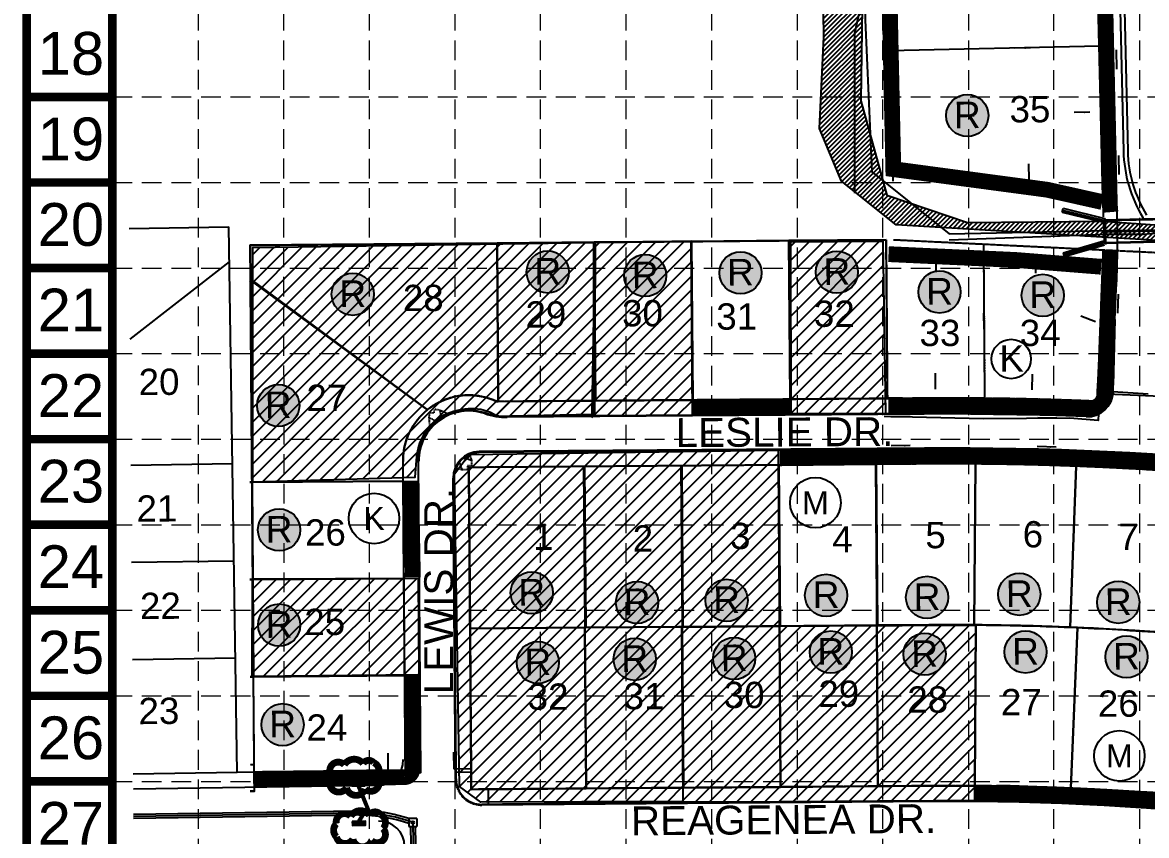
# Model space of a CAD drawing. Header units: inches. Extents: x 4451 to 7062, y 10245 to 14418.
# Drawn here: x 4451 to 5306, y 12616 to 13235 of the extents above; entities that cross this region are included whole.
import ezdxf
from ezdxf.enums import TextEntityAlignment as Align

# ---------------------------------------------------------------- set-up
doc = ezdxf.new("R2010")
doc.units = ezdxf.units.IN
doc.header["$MEASUREMENT"] = 0
for name, pattern in [('HIDDEN', [0.375, 0.25, -0.125]), ('x14305ebs$0$DASHED', [0.75, 0.5, -0.25]), ('x14305ebs$0$DASHEDX2', [1.5, 1, -0.5]), ('x14305ebs$0$HIDDEN', [0.375, 0.25, -0.125]), ('x14305ebs$0$PHANTOM', [2.5, 1.25, -0.25, 0.25, -0.25, 0.25, -0.25]), ('x14305pbs$0$HIDDEN2', [0.1875, 0.125, -0.0625]), ('x14305pbs$0$PHANTOM', [2.5, 1.25, -0.25, 0.25, -0.25, 0.25, -0.25])]:
    doc.linetypes.add(name, pattern=pattern)
for name, color, linetype in [('BASE', 7, 'Continuous'), ('BLOCK-TXT', 1, 'Continuous'), ('BNDYphase', 7, 'Continuous'), ('BOUNDARY', 7, 'Continuous'), ('BREAKLINE_PTCODE', 7, 'Continuous'), ('ERO-MAT', 84, 'Continuous'), ('GRADE BASE$0$GRADE-ARROW', 7, 'Continuous'), ('GRADE BASE$0$PGRADE-BNDY', 3, 'Continuous'), ('grid', 9, 'HIDDEN'), ('HEC TB', 42, 'Continuous'), ('LOT-TXT', 1, 'Continuous'), ('LOTS', 150, 'Continuous'), ('P-BARRICADE', 7, 'Continuous'), ('p-BC', 7, 'Continuous'), ('P-STM', 7, 'Continuous'), ('p-stm-cl', 7, 'Continuous'), ('p-stm-inlet', 7, 'Continuous'), ('pbaseCS4$0$LOTS-4', 1, 'Continuous'), ('pbaseCS4$0$PV TC-4', 3, 'Continuous'), ('Phase 3$0$E-BC', 8, 'Continuous'), ('Phase 3$0$FC', 8, 'Continuous'), ('ROW', 150, 'Continuous'), ('SD BxClvt', 11, 'Continuous'), ('SD BxClvt Hdwl', 1, 'Continuous'), ('SD RCP', 11, 'Continuous'), ('SILT FENCE', 200, 'Continuous'), ('SODDED LOT', 2, 'Continuous'), ('WSL', 5, 'Continuous'), ('x14305ebs$0$BLDG-SETBK', 251, 'x14305ebs$0$HIDDEN'), ('x14305ebs$0$E-ADJ-LINES', 251, 'x14305ebs$0$PHANTOM'), ('x14305ebs$0$E-BC', 251, 'Continuous'), ('x14305ebs$0$E-FC', 251, 'x14305ebs$0$DASHED'), ('x14305ebs$0$LOTS', 251, 'x14305ebs$0$DASHEDX2'), ('x14305ebs$0$ROW', 251, 'x14305ebs$0$PHANTOM'), ('x14305pbs$0$BOUNDARY', 8, 'x14305pbs$0$PHANTOM'), ('x14305pbs$0$FUT-BFR', 1, 'x14305pbs$0$HIDDEN2'), ('x14305pbs$0$LOT-LABEL', 1, 'Continuous'), ('x14305pbs$0$LOT-TXT', 1, 'Continuous'), ('x14305pbs$0$LOTS', 1, 'Continuous'), ('x14305pbs$0$p-BC', 1, 'Continuous'), ('x14305pbs$0$P-FC', 1, 'Continuous'), ('x14305pbs$0$PARC', 1, 'Continuous'), ('x14305pbs$0$ROW', 1, 'x14305pbs$0$PHANTOM'), ('x14305pbs$0$STNAMES', 1, 'Continuous')]:
    doc.layers.add(name, color=color, linetype=linetype)
doc.layers.add('ERO-MAT-OL', color=6, linetype='Continuous', plot=False)
doc.styles.add('GRADE BASE$0$Standard', font='txt')
doc.styles.add('ryland', font='ARIAL.TTF', dxfattribs={"height": 25})
doc.styles.get("Standard").update_dxf_attribs({"font": 'ARIAL.TTF'})
doc.dimstyles.new('GRADE BASE$0$Standard', dxfattribs={"dimtxt": 0.18, "dimasz": 0.18, "dimexe": 0.18, "dimexo": 0.0625, "dimgap": 0.09, "dimtad": 0, "dimtih": 1, "dimtoh": 1, "dimdec": 4, "dimzin": 0, "dimdsep": 46, "dimtxsty": 'GRADE BASE$0$Standard', "dimcen": 0.09, "dimadec": 0, "dimazin": 0, "dimtfac": 1, "dimtdec": 4, "dimtofl": 0, "dimtmove": 0, "dimatfit": 3, "dimfxl": 0, "dimtolj": 1, "dimtzin": 0, "dimarcsym": 0})

# ---------------------------------------------------------------- blocks, each defined once
blk = doc.blocks.new('RYLAND')
h = blk.add_hatch(color=81)
h.paths.add_polyline_path([(1.164, -1.048, 1), (-1.408, -1.048, 1)])
h.paths.add_polyline_path([(-1.348, -2.228), (1.104, -2.228), (1.104, 0.21), (-1.348, 0.21)], flags=25)
at = {"color": 5}
blk.add_circle((-0.122, -1.048), 1.286, dxfattribs=at)
at = {"layer": 'BASE', "color": 5, "style": 'ryland'}
blk.add_text('R', height=1.625, dxfattribs=at).set_placement((-0.122, -1.821), align=Align.CENTER)

msp = doc.modelspace()

# ---------------------------------------------------------------- hatches: boundary and pattern name
at = {"layer": 'BLOCK-TXT'}
h = msp.add_hatch(dxfattribs=at)
h.set_pattern_fill('ANSI31', color=2, scale=60, style=0)
h.paths.add_polyline_path([(4810.29, 12935.07), (4884.02, 12936.5), (4885.14, 13009.81)])
at = {"layer": 'P-BARRICADE'}
h = msp.add_hatch(dxfattribs=at)
h.set_pattern_fill('ANSI31', color=256, angle=0.44108, style=0)
h.set_pattern_definition([(45.4410761, (84.41711, -21.19825), (-0.0890661557, 0.0877053015), [])])
edge = h.paths.add_edge_path()
edge.add_arc((4743.74, 12676.83), 1.5, 0, 360)
at = {"layer": 'WSL'}
h = msp.add_hatch(dxfattribs=at)
h.set_pattern_fill('ANSI31', color=256, scale=20, style=0)
h.paths.add_polyline_path([(5043.15, 13916.57), (5077.99, 13722.41), (5090.47, 13317.83), (5088.4, 13174.97), (5108.17, 13103.2), (5169.55, 13082.4), (5272.55, 13083.44), (5420.28, 13073.04), (5758.56, 13056.37), (5910.46, 13056.37), (5999.93, 13056.37), (6187.46, 13048.06), (6236.96, 13052.47), (6285.22, 13080.76), (6331.91, 13100.31), (6401.73, 13089.08), (6446.67, 13057.46), (6511.58, 13034.17), (6579.82, 13029.18), (6779.54, 12994.24), (6836.13, 13007.55), (6847.78, 13022.52), (6919.34, 13050.81), (6957.62, 13072.44), (6980.93, 13082.42), (6982.59, 13034.17), (6859.43, 12997.57), (6799.51, 12975.94), (6699.65, 12964.29), (6599.79, 12995.9), (6454.99, 13017.53), (6405.06, 13045.82), (6376.76, 13069.11), (6303.53, 13064.12), (6286.05, 13062.28), (6287, 13062.55), (6240.29, 13039.16), (6112.13, 13034.17), (5930.72, 13030.84), (5754.29, 13042.49), (5115.18, 13080.76), (5073.57, 13114.03), (5056.93, 13153.96), (5060.26, 13223.84), (5058.59, 13333.65), (5060.26, 13351.95), (5063.59, 13411.85), (5062.09, 13427.25), (5060.26, 13440.13), (5060.26, 13490.05), (5058.59, 13501.69), (5055.27, 13523.32), (5063.59, 13411.85), (5046.94, 13553.27), (4992.02, 13576.56), (4993.68, 13604.85), (5056.93, 13576.56), (5058.59, 13708), (4977.04, 13882.7), (5016.98, 13886.03), (5051.94, 13767.9), (5002.01, 13974.21), (5036.96, 13960.9)])

# ---------------------------------------------------------------- linework, layer by layer
at = {"layer": 'BASE', "const_width": 6.51}
for points in [[(7058.31, 10247.97), (7058.31, 14415.11), (4453.85, 14415.11), (4453.85, 10247.97)], [(6993.2, 10313.08), (6993.2, 14349.99), (4518.96, 14349.99), (4518.96, 10313.08)]]:
    msp.add_lwpolyline(points, close=True, dxfattribs=at)
for points in [[(4518.96, 13177.99), (4453.85, 13177.99)], [(4518.96, 13112.88), (4453.85, 13112.88)], [(4518.96, 13047.76), (4453.85, 13047.76)], [(4518.96, 12982.65), (4453.85, 12982.65)], [(4518.96, 12917.54), (4453.85, 12917.54)], [(4518.96, 12852.43), (4453.85, 12852.43)], [(4518.96, 12787.32), (4453.85, 12787.32)], [(4518.96, 12722.21), (4453.85, 12722.21)], [(4518.96, 12657.1), (4453.85, 12657.1)]]:
    msp.add_lwpolyline(points, dxfattribs=at)
at = {"layer": 'BASE', "color": 170, "const_width": 5.2}
for points in [[(4695.49, 12669.72, 0.520567), (4695.49, 12669.72, 0.765195), (4684.55, 12664.11, 0.417879), (4684.56, 12654.15, 0.6649), (4697.13, 12652.33, 0.744833), (4711.3, 12651.25, 0.975642), (4720.05, 12660.44, 0.520567), (4717.77, 12671.4, 0.520567), (4709.72, 12670.6, 0.540264), (4695.49, 12669.72)], [(4700.32, 12630.54, 0.520567), (4700.32, 12630.54, 0.765195), (4689.37, 12624.93, 0.417879), (4689.38, 12614.97, 0.6649), (4701.95, 12613.15, 0.744833), (4716.13, 12612.07, 0.975642), (4724.88, 12621.25, 0.520567), (4722.6, 12632.22, 0.520567), (4714.55, 12631.42, 0.540264), (4700.32, 12630.54)]]:
    msp.add_lwpolyline(points, format="xyb", close=True, dxfattribs=at)
at = {"layer": 'BLOCK-TXT', "color": 7}
msp.add_line((5112.96, 13113.84), (5095.43, 13834.37), dxfattribs=at)
msp.add_circle((5202.83, 12978.58), 15, dxfattribs=at)
at = {"layer": 'BNDYphase', "color": 253}
msp.add_line((4613.92, 12663.83), (4607.53, 13079.15), dxfattribs=at)
at = {"layer": 'BNDYphase'}
for p, q in [((4728.91, 12665.6), (4728.71, 12678.59)), ((4778.91, 12666.37), (4778.71, 12679.36)), ((4728.91, 12665.6), (4613.92, 12663.83)), ((4791.9, 12666.57), (4778.91, 12666.37))]:
    msp.add_line(p, q, dxfattribs=at)
at = {"layer": 'BOUNDARY', "color": 253}
msp.add_line((4531.68, 13077.89), (4607.53, 13079.14), dxfattribs=at)
at = {"layer": 'BREAKLINE_PTCODE', "color": 7}
msp.add_polyline3d([(5272.92, 13086.73, 545.77), (5272.9, 13087.81, 545.78), (5272.87, 13089.46, 545.79), (5272.64, 13099.46, 545.84), (5272.41, 13109.45, 545.87), (5272.18, 13119.45, 545.86), (5271.95, 13129.45, 545.82), (5271.72, 13139.44, 545.76), (5271.49, 13149.44, 545.66), (5271.26, 13159.44, 545.57), (5271.03, 13169.44, 545.47), (5270.8, 13179.43, 545.37), (5270.57, 13189.43, 545.27), (5270.34, 13199.43, 545.18), (5270.11, 13209.43, 545.08), (5269.88, 13219.42, 544.98), (5269.65, 13229.42, 544.88), (5269.42, 13239.42, 544.79)], dxfattribs=at)
at = {"layer": 'ERO-MAT', "const_width": 12}
for points in [[(5278.26, 13090.35), (5277.71, 13097.02), (5257.49, 13934.43)], [(5034.88, 12942.65), (4960.67, 12941.7)], [(5407.13, 12891.52), (5329.26, 12898.6), (5252.27, 12903.09), (5175.03, 12904.59), (5026.58, 12903)], [(4747.61, 12812.4), (4746.26, 12885.97)], [(4746.78, 12738.48), (4747.08, 12664.3)], [(5174.8, 12648.29), (5199.31, 12648.62), (5250.74, 12646.67), (5320.25, 12642.92)]]:
    msp.add_lwpolyline(points, dxfattribs=at)
msp.add_lwpolyline([(5109.3, 12943.61), (5213.99, 12942.84), (5261.96, 12940.94, 0.427802), (5273.76, 12952.36), (5277.94, 13061.04)], format="xyb", dxfattribs=at)
at = {"layer": 'ERO-MAT'}
msp.add_lwpolyline([(4627.63, 12659.11, 12, 12, 0), (4740.97, 12660.33, 12, 12, 0.344658), (4747.08, 12665.21, 144.1, 144.1, 0.069268)], format="xyseb", dxfattribs=at)
at = {"layer": 'ERO-MAT-OL', "color": 7, "flags": 128}
msp.add_lwpolyline([(5268.75, 12959.29), (5279.99, 12958.76), (5280, 12953.75, -0.442415), (5259.74, 12935.2), (5136.5, 12937.21), (4819.42, 12934.77, -0.08392), (4802.47, 12937.5, 0.516073), (4751.6, 12900.75), (4753.42, 12663.75), (4741.92, 12663.66), (4740.1, 12900.66, -0.553408), (4811.54, 12946.21), (5136.41, 12948.71, -0.012793), (5268.14, 12946.35)], format="xyb", close=True, dxfattribs=at)
msp.add_lwpolyline([(4780.42, 12663.96), (4778.7, 12887.95, -0.414214), (4798.05, 12907.6), (5136.71, 12910.21, -0.05484), (5688.57, 12853.8, 0.052995), (5943.66, 12826.77), (6000.39, 12826.79, -0.414214), (6019.9, 12807.3), (6019.98, 12557.32, -0.416622), (6000.33, 12537.82, -0.059153), (5656.48, 12581.39, 0.063062), (5144.15, 12642.26, 0.000489), (4805.11, 12639.65, 0.001829), (4805.02, 12651.15), (5144.06, 12653.76, -0.063062), (5659.26, 12592.55, 0.060541), (6008.49, 12549.27), (6008.4, 12815.29), (5943.67, 12815.27, -0.052995), (5686.16, 12842.55, 0.05484), (5136.8, 12898.71), (4790.13, 12896.04), (4791.92, 12664.05), (4780.42, 12663.96)], format="xyb", dxfattribs=at)
at = {"layer": 'GRADE BASE$0$PGRADE-BNDY', "color": 7}
msp.add_lwpolyline([(5316.58, 12949.98), (5269.98, 12952.17), (5268.93, 12931.81), (5247.41, 12933.48), (5181.53, 12933.13), (5106.12, 12934.84)], dxfattribs=at)
at = {"layer": 'grid', "color": 252, "linetype": 'HIDDEN', "lineweight": 0, "ltscale": 60}
for p, q in [((4584.67, 10573.54), (4584.32, 14347.55)), ((4650.06, 10573.53), (4649.25, 14347.52)), ((4714.97, 10573.52), (4714.37, 14347.35)), ((4780.43, 10573.51), (4779.4, 14347.25)), ((4844.95, 10573.5), (4844.67, 14347.75)), ((4909.66, 10573.49), (4909.86, 14347.63)), ((4975.26, 10573.48), (4974.91, 14347.39)), ((5040.6, 10573.47), (5039.94, 14347.44)), ((5105.2, 10573.45), (5105.21, 14347.41)), ((5170.49, 10573.44), (5170.42, 14347.39)), ((5235.2, 10573.43), (5235.33, 14347.38)), ((5300.33, 10573.42), (5300.72, 14347.3)), ((4518.96, 13177.99), (6993.2, 13177.99)), ((4518.96, 13112.88), (6993.2, 13112.88)), ((4518.96, 13047.76), (6993.2, 13047.76)), ((4518.96, 12982.65), (6993.2, 12982.65)), ((4518.96, 12917.54), (6993.2, 12917.54)), ((4518.96, 12852.43), (6993.2, 12852.43)), ((4518.96, 12787.32), (6993.2, 12787.32)), ((4518.96, 12722.21), (6993.2, 12722.21)), ((4518.96, 12657.1), (6993.2, 12657.1))]:
    msp.add_line(p, q, dxfattribs=at)
at = {"layer": 'HEC TB', "color": 5}
msp.add_line((5083.5, 13226.3), (5083.46, 13104.68), dxfattribs=at)
for points in [[(5098.81, 13705.71), (5099.46, 13542.82), (5107.36, 13335.06), (5083.5, 13226.3)], [(5155.51, 13069.17), (5275.38, 13073.59), (5303.31, 13073.53), (5328.42, 13075.81), (5477.33, 13066.91), (5641.37, 13055.08), (5803.75, 13049.95), (5943.01, 13055.78), (6010.39, 13047.62), (6037.27, 13057.22), (6063.18, 13056.69), (6179.69, 13055.4)]]:
    msp.add_lwpolyline(points, dxfattribs=at)
at = {"layer": 'LOTS', "color": 253}
for p, q in [((4607.94, 13052.6), (4532.33, 12993.68)), ((4610.31, 12898.8), (4533.07, 12897.61)), ((4611.45, 12824.81), (4533.64, 12823.61)), ((4612.59, 12750.82), (4534.21, 12749.61))]:
    msp.add_line(p, q, dxfattribs=at)
at = {"layer": 'P-BARRICADE'}
msp.add_circle((4743.74, 12676.83), 1.5, dxfattribs=at)
at = {"layer": 'p-BC', "color": 253}
msp.add_line((4721.09, 12653.97), (4534.96, 12651.11), dxfattribs=at)
at = {"layer": 'p-BC'}
for centre, start, end in [((4720.79, 12673.47), 270.88215, 0.88215), ((4721.81, 12607.48), 0.88215, 90.88215)]:
    msp.add_arc(centre, 19.5, start, end, dxfattribs=at)
at = {"layer": 'P-STM', "color": 5}
for p, q in [((4705.29, 12653.73), (4712.98, 12634.79)), ((4706.9, 12653.76), (4714.65, 12634.68)), ((4535.11, 12632.11), (4704.29, 12634.71)), ((4535.13, 12629.11), (4704.33, 12631.71)), ((4705.61, 12626.73), (4708.59, 12631.45)), ((4706.55, 12631.48), (4706.56, 12634.98)), ((4707.4, 12626.76), (4710.34, 12631.4)), ((4750.48, 12628.92, -39.43), (4744.48, 12628.83, -39.43)), ((4744.48, 12628.83, -39.43), (4744.57, 12622.83, 39.43)), ((4744.57, 12622.83, 39.43), (4750.57, 12622.92, 39.43)), ((4745.82, 12622.85), (4748.98, 12417.69)), ((4749.32, 12622.9), (4752.48, 12417.74)), ((4750.48, 12628.92, -39.43), (4750.57, 12622.92, 39.43))]:
    msp.add_line(p, q, dxfattribs=at)
msp.add_circle((4747.53, 12625.87), 1, dxfattribs=at)
for radius, start, end in [(121.5, 89.8103, 90.88215), (118.5, 89.8103, 90.88215), (118.25, 88.81871, 89.8103), (121.75, 86.78489, 89.8103), (118.25, 71.06045, 87.97349), (121.75, 71.65306, 86.00135)]:
    msp.add_arc((4706.16, 12513.23), radius, start, end, dxfattribs=at)
at = {"layer": 'p-stm-cl', "color": 5}
for p, q in [((4706.09, 12653.74), (4714.55, 12632.93)), ((4535.12, 12630.61), (4704.31, 12633.21)), ((4706.51, 12626.75), (4710.55, 12633.15)), ((4747.53, 12625.87), (4750.73, 12417.72))]:
    msp.add_line(p, q, dxfattribs=at)
msp.add_arc((4706.16, 12513.23), 120, 69.8342, 90.88215, dxfattribs=at)
at = {"layer": 'p-stm-inlet', "color": 5, "flags": 128}
for points in [[(4701.05, 12656.67), (4701.09, 12653.67), (4711.09, 12653.82), (4711.04, 12656.82)], [(4701.51, 12626.67), (4701.55, 12623.67), (4711.55, 12623.82), (4711.51, 12626.82)]]:
    msp.add_lwpolyline(points, close=True, dxfattribs=at)
at = {"layer": 'p-stm-inlet', "color": 5}
for points in [[(4701.05, 12656.67), (4701.09, 12653.67), (4711.04, 12656.82), (4711.09, 12653.82)], [(4701.51, 12626.67), (4701.55, 12623.67), (4711.51, 12626.82), (4711.55, 12623.82)]]:
    msp.add_solid(points, dxfattribs=at)
at = {"layer": 'pbaseCS4$0$LOTS-4', "color": 7}
for p, q in [((5269.94, 13216.64), (5109.99, 13212.97)), ((5113.28, 13069.38), (5273.51, 13061.58)), ((5181.65, 13066.05), (5182.56, 12948.65))]:
    msp.add_line(p, q, dxfattribs=at)
at = {"layer": 'pbaseCS4$0$PV TC-4', "color": 7}
for p, q in [((5283.42, 13087.38), (5273.09, 13536.8)), ((5281.63, 13008.74), (5282.73, 13031.9)), ((5281.63, 13008.74), (5280.24, 12958.74)), ((5280, 12953.75), (5280.24, 12958.74)), ((5280, 12953.75), (5306.96, 12952.1))]:
    msp.add_line(p, q, dxfattribs=at)
msp.add_arc((4498.12, 13069.34), 785.5, 357.26855, 1.31639, dxfattribs=at)
at = {"layer": 'Phase 3$0$E-BC', "color": 7}
for p, q in [((5280, 12953.75), (5306.96, 12952.1)), ((5136.5, 12937.21), (5100.68, 12936.93)), ((5136.71, 12910.21), (5100.68, 12909.93))]:
    msp.add_line(p, q, dxfattribs=at)
for centre, radius, start, end in [((5260.53, 12954.68), 19.5, 267.68599, 357.26855), ((5156.23, 10373.79), 2563.5, 87.68599, 90.44108), ((5156.23, 10373.79), 2536.5, 77.88516, 90.44108)]:
    msp.add_arc(centre, radius, start, end, dxfattribs=at)
at = {"layer": 'Phase 3$0$FC', "color": 7}
for p, q in [((5136.5, 12936.71), (5100.68, 12936.43)), ((5136.7, 12910.71), (5100.68, 12910.43))]:
    msp.add_line(p, q, dxfattribs=at)
for centre, radius, start, end in [((5260.53, 12954.68), 20, 267.68599, 357.26855), ((5156.23, 10373.79), 2563, 87.68599, 90.44108), ((5156.23, 10373.79), 2537, 77.88516, 90.44108)]:
    msp.add_arc(centre, radius, start, end, dxfattribs=at)
at = {"layer": 'ROW', "color": 253}
msp.add_line((4613.92, 12663.83), (4534.88, 12662.61), dxfattribs=at)
at = {"layer": 'SD BxClvt', "color": 5}
for p, q in [((5272.98, 13084.49), (5322.97, 13085.63)), ((5272.99, 13083.9), (5322.98, 13085.05)), ((5273.18, 13075.91), (5323.16, 13077.05)), ((5273.19, 13075.32), (5323.18, 13076.47)), ((5273.37, 13067.32), (5323.36, 13068.47)), ((5273.39, 13066.74), (5323.37, 13067.89))]:
    msp.add_line(p, q, dxfattribs=at)
at = {"layer": 'SD BxClvt Hdwl', "color": 5}
for p, q in [((5241.55, 13090.41), (5242.26, 13093.33)), ((5241.9, 13091.87), (5272.98, 13084.31)), ((5242.26, 13093.33), (5273.95, 13085.61)), ((5241.55, 13090.41), (5273.02, 13082.75)), ((5241.79, 13091.38), (5273, 13083.78)), ((5272.98, 13084.31), (5273.39, 13066.74)), ((5273.95, 13085.61), (5274.41, 13065.61)), ((5242.26, 13059.38), (5273.35, 13068.48)), ((5242.54, 13058.42), (5273.07, 13067.36)), ((5242.68, 13057.93), (5272.94, 13066.79)), ((5242.26, 13059.38), (5243.11, 13056.49)), ((5243.11, 13056.49), (5273.63, 13065.43))]:
    msp.add_line(p, q, dxfattribs=at)
at = {"layer": 'SD RCP', "color": 5}
for p, q in [((5283.59, 13335.51), (5288.16, 13136.79)), ((5287.03, 13327.51), (5291.41, 13136.86)), ((5302.94, 13086.3), (5303.96, 13084.61))]:
    msp.add_line(p, q, dxfattribs=at)
for radius in [101.62, 98.38]:
    msp.add_arc((5389.76, 13139.12), radius, 181.31639, 211.31639, dxfattribs=at)
at = {"layer": 'SILT FENCE', "const_width": 12}
for points in [[(5272.02, 13098.03), (5230.22, 13107.38), (5113.09, 13123.05), (5099.89, 13728.76)], [(5271.21, 13048.77), (5206.2, 13053.94), (5109.43, 13058.37)]]:
    msp.add_lwpolyline(points, dxfattribs=at)
at = {"layer": 'SODDED LOT'}
for p, q in [((4655.19, 12885.91), (4835.56, 13066.28)), ((4666.12, 12886.23), (4846.33, 13066.45)), ((4677.05, 12886.56), (4857.1, 13066.61)), ((4687.98, 12886.88), (4867.87, 13066.77)), ((4698.91, 12887.21), (4878.64, 13066.94)), ((4885.97, 13000.03), (4954.06, 13068.11)), ((4886.02, 13010.68), (4943.28, 13067.94)), ((4886.07, 13021.33), (4932.51, 13067.77)), ((4886.11, 13031.99), (4921.73, 13067.6)), ((4886.16, 13042.64), (4910.96, 13067.43)), ((4886.21, 13053.29), (4900.18, 13067.26)), ((4886.25, 13063.94), (4889.4, 13067.09)), ((5034.94, 13064.14), (5038.19, 13067.39)), ((5034.96, 13053.55), (5048.88, 13067.47)), ((5034.98, 13042.96), (5059.57, 13067.56)), ((5035, 13032.38), (5070.26, 13067.64)), ((5035.02, 13021.79), (5080.95, 13067.72)), ((5035.03, 13011.2), (5091.64, 13067.8)), ((5035.05, 13000.61), (5102.33, 13067.88)), ((4625.49, 12983.5), (4706.32, 13064.32)), ((4625.49, 12994.1), (4695.54, 13064.15)), ((4625.49, 13004.71), (4684.77, 13063.99)), ((4625.49, 13015.31), (4674, 13063.83)), ((4625.49, 13025.92), (4663.23, 13063.66)), ((4625.49, 13036.53), (4652.46, 13063.5)), ((4625.49, 13047.13), (4641.69, 13063.33)), ((4625.49, 13057.74), (4630.92, 13063.17)), ((4625.5, 12888.04), (4803.25, 13065.79)), ((4625.5, 12898.65), (4792.48, 13065.63)), ((4625.5, 12909.26), (4781.71, 13065.46)), ((4625.5, 12919.86), (4770.94, 13065.3)), ((4625.5, 12930.47), (4760.17, 13065.14)), ((4625.5, 12941.07), (4749.4, 13064.97)), ((4625.5, 12951.68), (4738.63, 13064.81)), ((4625.5, 12962.29), (4727.86, 13064.65)), ((4625.5, 12972.89), (4717.09, 13064.48)), ((4633.32, 12885.26), (4814.02, 13065.96)), ((4644.26, 12885.59), (4824.79, 13066.12)), ((4709.84, 12887.53), (4885.26, 13062.95)), ((4885.93, 12989.37), (4959.31, 13062.75)), ((5035.07, 12990.02), (5105.55, 13060.5)), ((4720.77, 12887.86), (4885.23, 13052.31)), ((4885.88, 12978.72), (4959.4, 13052.23)), ((5035.09, 12979.44), (5105.7, 13050.05)), ((4783.71, 12940.18), (4885.21, 13041.68)), ((4885.84, 12968.07), (4959.49, 13041.72)), ((5035.11, 12968.85), (5105.86, 13039.59)), ((4795.07, 12940.94), (4885.18, 13031.05)), ((4885.79, 12957.41), (4959.58, 13031.2)), ((5035.13, 12958.26), (5106.01, 13029.14)), ((4803.87, 12939.13), (4885.15, 13020.42)), ((4885.74, 12946.76), (4959.67, 13020.69)), ((5035.15, 12947.67), (5106.16, 13018.69)), ((4811.05, 12935.71), (4885.13, 13009.78)), ((4885.7, 12936.11), (4959.76, 13010.17)), ((5035.16, 12937.08), (5106.32, 13008.23)), ((4884.99, 12999.04), (4885.1, 12999.15)), ((4895.92, 12935.72), (4959.85, 12999.66)), ((5045.71, 12937.02), (5106.47, 12997.78)), ((4884.82, 12988.27), (4885.08, 12988.52)), ((4906.49, 12935.68), (4959.94, 12989.14)), ((5056.32, 12937.02), (5106.62, 12987.33)), ((4884.66, 12977.49), (4885.05, 12977.89)), ((4917.05, 12935.64), (4960.03, 12978.63)), ((5066.93, 12937.03), (5106.78, 12976.88)), ((4884.49, 12966.72), (4885.02, 12967.25)), ((4927.62, 12935.6), (4960.13, 12968.11)), ((5077.55, 12937.04), (5106.93, 12966.42)), ((4884.32, 12955.95), (4885, 12956.62)), ((4938.18, 12935.56), (4960.22, 12957.59)), ((5088.16, 12937.05), (5107.08, 12955.97)), ((4948.75, 12935.52), (4960.31, 12947.08)), ((4884.16, 12945.17), (4884.97, 12945.99)), ((5098.77, 12937.05), (5107.24, 12945.52)), ((4883.76, 12934.17), (4884.95, 12935.36)), ((4959.32, 12935.48), (4960.4, 12936.56)), ((4731.7, 12888.18), (4751.13, 12907.61)), ((4779.46, 12882.9), (4802.7, 12906.15)), ((4779.63, 12872.46), (4813.46, 12906.3)), ((4779.8, 12862.03), (4824.22, 12906.45)), ((4779.96, 12851.59), (4834.98, 12906.61)), ((4780.13, 12841.15), (4845.74, 12906.76)), ((4780.3, 12830.71), (4858.74, 12909.15)), ((4780.47, 12820.27), (4867.26, 12907.07)), ((4780.63, 12809.83), (4878.02, 12907.22)), ((4780.8, 12799.39), (4888.78, 12907.37)), ((4780.97, 12788.95), (4899.54, 12907.53)), ((4781.14, 12778.52), (4910.3, 12907.68)), ((4781.31, 12768.08), (4921.06, 12907.83)), ((4781.47, 12757.64), (4931.82, 12907.99)), ((4781.64, 12747.2), (4942.58, 12908.14)), ((4781.81, 12736.76), (4953.34, 12908.29)), ((4781.98, 12726.32), (4964.1, 12908.45)), ((4782.15, 12715.88), (4974.86, 12908.6)), ((4782.31, 12705.45), (4985.62, 12908.75)), ((4782.48, 12695.01), (4996.38, 12908.91)), ((4782.65, 12684.57), (5007.14, 12909.06)), ((4782.82, 12674.13), (5017.9, 12909.21)), ((4782.99, 12663.69), (5025.54, 12906.25)), ((4786.06, 12900.11), (4791.94, 12905.99)), ((4742.63, 12888.5), (4749.9, 12895.77)), ((4783.15, 12653.25), (5025.66, 12895.75)), ((4789.26, 12648.75), (5025.77, 12885.26)), ((4795.36, 12644.25), (5025.88, 12874.77)), ((4803.14, 12641.42), (5025.99, 12864.27)), ((4813.79, 12641.46), (5026.1, 12853.78)), ((4958.05, 12775.12), (5026.21, 12843.28)), ((4968.7, 12775.16), (5026.33, 12832.79)), ((4979.36, 12775.21), (5026.44, 12822.29)), ((4625.12, 12739.17), (4697.27, 12811.32)), ((4625.16, 12749.82), (4686.61, 12811.26)), ((4625.21, 12760.47), (4675.95, 12811.21)), ((4625.25, 12771.12), (4665.29, 12811.16)), ((4625.3, 12781.78), (4654.63, 12811.1)), ((4625.35, 12792.43), (4643.96, 12811.05)), ((4625.39, 12803.08), (4633.3, 12810.99)), ((4633.87, 12737.31), (4707.93, 12811.37)), ((4644.58, 12737.42), (4718.59, 12811.43)), ((4655.3, 12737.53), (4729.25, 12811.48)), ((4666.01, 12737.63), (4739.91, 12811.53)), ((4676.72, 12737.74), (4750.57, 12811.59)), ((4990.01, 12775.25), (5026.55, 12811.8)), ((4687.44, 12737.85), (4751.94, 12802.36)), ((5000.66, 12775.3), (5026.66, 12801.3)), ((4698.15, 12737.96), (4752.04, 12791.84)), ((5011.31, 12775.34), (5026.77, 12790.81)), ((4708.87, 12738.06), (4752.13, 12781.33)), ((4952.98, 12685.19), (5043.26, 12775.47)), ((4953.02, 12674.63), (5053.91, 12775.52)), ((4953.07, 12664.07), (5064.56, 12775.56)), ((4953.11, 12653.51), (5075.21, 12775.6)), ((4953.16, 12642.95), (5085.86, 12775.65)), ((4962.24, 12641.42), (5096.51, 12775.69)), ((4972.88, 12641.45), (5107.16, 12775.73)), ((4983.52, 12641.48), (5117.81, 12775.78)), ((4994.16, 12641.52), (5128.46, 12775.82)), ((5004.8, 12641.55), (5139.11, 12775.87)), ((5015.44, 12641.59), (5149.76, 12775.91)), ((5021.96, 12775.38), (5026.89, 12780.31)), ((5026.08, 12641.62), (5160.41, 12775.95)), ((5036.73, 12641.66), (5171.07, 12776)), ((4719.58, 12738.17), (4752.22, 12770.81)), ((4824.43, 12641.49), (4951.91, 12768.98)), ((4952.61, 12769.68), (4957.23, 12774.3)), ((4952.66, 12759.12), (4967.96, 12774.42)), ((4952.7, 12748.55), (4978.69, 12774.54)), ((4952.75, 12737.99), (4989.42, 12774.67)), ((4952.79, 12727.43), (5000.15, 12774.79)), ((4952.84, 12716.87), (5010.88, 12774.91)), ((4952.89, 12706.31), (5021.61, 12775.04)), ((4952.93, 12695.75), (5032.61, 12775.43)), ((5047.37, 12641.69), (5175.55, 12769.88)), ((4730.29, 12738.28), (4752.31, 12760.3)), ((4835.07, 12641.53), (4951.99, 12758.45)), ((5058.01, 12641.73), (5175.5, 12759.22)), ((4741.01, 12738.39), (4752.4, 12749.78)), ((4845.71, 12641.57), (4952.07, 12747.93)), ((5068.65, 12641.76), (5175.45, 12748.56)), ((4751.72, 12738.49), (4752.5, 12739.27)), ((4856.36, 12641.6), (4952.16, 12737.4)), ((5079.29, 12641.8), (5175.4, 12737.91)), ((4867, 12641.64), (4952.24, 12726.88)), ((5089.93, 12641.83), (5175.35, 12727.25)), ((4877.64, 12641.67), (4952.32, 12716.35)), ((5100.57, 12641.87), (5175.29, 12716.59)), ((4888.28, 12641.71), (4952.4, 12705.82)), ((5111.22, 12641.9), (5175.24, 12705.93)), ((4898.93, 12641.75), (4952.48, 12695.3)), ((5121.86, 12641.94), (5175.19, 12695.27)), ((4909.57, 12641.78), (4952.56, 12684.77)), ((5132.5, 12641.97), (5175.14, 12684.61)), ((4920.21, 12641.82), (4952.64, 12674.25)), ((5143.14, 12642.01), (5175.09, 12673.95)), ((4930.85, 12641.85), (4952.72, 12663.72)), ((5153.78, 12642.04), (5175.03, 12663.29)), ((4941.5, 12641.89), (4952.8, 12653.2)), ((5164.42, 12642.08), (5174.98, 12652.63)), ((4952.14, 12641.93), (4952.88, 12642.67))]:
    msp.add_line(p, q, dxfattribs=at)
at = {"layer": 'SODDED LOT', "color": 2, "flags": 128}
msp.add_lwpolyline([(4884.95, 12935.13), (4885.27, 13067.04), (4625.49, 13063.09), (4625.5, 12885.03), (4749.24, 12888.7), (4750.7, 12904.37, -0.10884), (4756.13, 12921.33, -0.16252), (4774.3, 12937.32, -0.095609), (4791.8, 12941.03, -0.145401), (4811.1, 12935.68, 1.787786)], format="xyb", dxfattribs=at)
at = {"layer": 'SODDED LOT'}
for points in [[(4959.26, 13068.19), (4886.27, 13067.04), (4885.69, 12935.76), (4960.41, 12935.48)], [(4751.86, 12811.59), (4625.43, 12810.95), (4625.11, 12737.22), (4752.5, 12738.5)]]:
    msp.add_lwpolyline(points, close=True, dxfattribs=at)
at = {"layer": 'SODDED LOT', "color": 2, "flags": 128}
for points in [[(5107.36, 12937.06), (5105.44, 13067.91), (5034.94, 13067.37), (5035.16, 12937.01)], [(4810.29, 12935.07), (4884.02, 12936.5), (4885.14, 13009.81)], [(5025.51, 12909.32), (5026.94, 12775.1), (4951.87, 12774.24), (4952.89, 12641.93), (4799.21, 12641.41), (4783.15, 12653.25), (4779.32, 12891.26), (4790.52, 12905.97)], [(5174.93, 12642.11), (4953.17, 12641.39), (4952.59, 12775.1), (5175.58, 12776.02)]]:
    msp.add_lwpolyline(points, close=True, dxfattribs=at)
at = {"layer": 'WSL', "color": 5, "elevation": 547.62}
msp.add_lwpolyline([(5079.87, 13717.01), (5078.54, 13554.03), (5092.17, 13348.49), (5091.64, 13236.62), (5096.69, 13121), (5155.52, 13073.82), (5275.41, 13076.3), (5328.4, 13076.94), (5477.96, 13072.99), (5641.54, 13058.25), (5803.73, 13053.62), (5942.9, 13059.16), (6010.6, 13037.8), (6063.21, 13057.58), (6179.47, 13047.58)], dxfattribs=at)
at = {"layer": 'WSL'}
for points in [[(6240.29, 13039.16), (6112.13, 13034.17), (5930.72, 13030.84), (5754.29, 13042.49), (5115.18, 13080.76), (5073.57, 13114.03), (5056.93, 13153.96), (5060.26, 13223.84), (5058.59, 13333.65)], [(5090.47, 13317.83), (5088.4, 13174.97), (5108.17, 13103.2), (5169.55, 13082.4), (5272.55, 13083.44), (5420.28, 13073.04), (5758.56, 13056.37), (5910.46, 13056.37), (5999.93, 13056.37), (6187.46, 13048.06), (6236.96, 13052.47)]]:
    msp.add_lwpolyline(points, dxfattribs=at)
at = {"layer": 'x14305ebs$0$BLDG-SETBK', "color": 7}
msp.add_line((4626.87, 12669.78), (4623.77, 12669.76), dxfattribs=at)
at = {"layer": 'x14305ebs$0$E-ADJ-LINES', "color": 7}
for p, q in [((4623.43, 13065.12), (4623.83, 13065.13)), ((4627.02, 12649.78), (4623.83, 13065.14)), ((4792.02, 12651.05), (4791.92, 12664.05)), ((4805.02, 12651.15), (4792.02, 12651.05))]:
    msp.add_line(p, q, dxfattribs=at)
at = {"layer": 'x14305ebs$0$E-BC', "color": 7}
msp.add_arc((4799.96, 12659.11), 19.5, 180.44108, 270.44108, dxfattribs=at)
at = {"layer": 'x14305ebs$0$E-FC', "color": 7}
msp.add_arc((4799.96, 12659.11), 20, 180.44108, 270.44108, dxfattribs=at)
at = {"layer": 'x14305ebs$0$LOTS', "color": 7}
for p, q in [((4624.03, 13038.59), (4623.45, 13038.14)), ((4625.22, 12884.77), (4623.58, 12884.76)), ((4625.79, 12810.77), (4623.64, 12810.76)), ((4626.36, 12736.78), (4623.71, 12736.76))]:
    msp.add_line(p, q, dxfattribs=at)
at = {"layer": 'x14305ebs$0$ROW', "color": 7}
msp.add_line((4627.02, 12649.78), (4623.78, 12649.75), dxfattribs=at)
at = {"layer": 'x14305pbs$0$BOUNDARY', "color": 7}
for p, q in [((4623.83, 13065.13), (5107.63, 13069.33)), ((5107.63, 13069.33), (5108.56, 12948.5)), ((5113.28, 13069.38), (6173.33, 13017.78)), ((4627.02, 12649.78), (4623.83, 13065.14)), ((4627.02, 12649.78), (4623.83, 13065.14)), ((5268.14, 12946.35), (5268.75, 12959.29)), ((5108.56, 12948.5), (5136.41, 12948.71)), ((4792.02, 12651.05), (4791.92, 12664.05)), ((4805.02, 12651.15), (4792.02, 12651.05))]:
    msp.add_line(p, q, dxfattribs=at)
msp.add_arc((5156.23, 10373.79), 2575, 87.50927, 90.44108, dxfattribs=at)
at = {"layer": 'x14305pbs$0$FUT-BFR', "color": 7, "ltscale": 0.5}
for p, q in [((5269.2, 12945.2), (5269.3, 12948.15)), ((5269.3, 12948.15), (5273.3, 12948.01)), ((5273.3, 12948.01), (5278.14, 12946.31)), ((5273.3, 12948.01), (5275.1, 12941.72)), ((4759.92, 12934.04), (4760.54, 12937.99)), ((4760.54, 12937.99), (4763.64, 12937.51)), ((4763.64, 12937.51), (4764.05, 12940.43)), ((4764.05, 12940.43), (4768.01, 12939.88)), ((4768.01, 12939.88), (4775.15, 12936.52)), ((4768.01, 12939.88), (4769.17, 12933.36)), ((5265.85, 12941.38), (5266.06, 12945.37)), ((5266.86, 12936.24), (5265.85, 12941.38)), ((5265.85, 12941.38), (5272.15, 12939.02)), ((5266.06, 12945.37), (5269.2, 12945.2)), ((4760.67, 12925.87), (4759.92, 12934.04)), ((4759.92, 12934.04), (4765.97, 12931.04)), ((4790.8, 12906.15), (4792.16, 12901.4)), ((4785.29, 12894.16), (4780.15, 12895.49)), ((4785.29, 12894.16), (4782.97, 12900.29)), ((4792.16, 12901.4), (4785.82, 12903.17)), ((4792.28, 12897.4), (4789.14, 12897.3)), ((4789.14, 12897.3), (4789.29, 12894.36)), ((4792.16, 12901.4), (4792.28, 12897.4)), ((4789.29, 12894.36), (4785.29, 12894.16))]:
    msp.add_line(p, q, dxfattribs=at)
at = {"layer": 'x14305pbs$0$LOT-LABEL', "color": 7}
for centre in [(5053.83, 12869.23), (4718.02, 12857.23), (5285.07, 12676.53)]:
    msp.add_circle(centre, 19.23, dxfattribs=at)
at = {"layer": 'x14305pbs$0$LOTS', "color": 7}
for p, q in [((4811.64, 13066.76), (4812.56, 12946.22)), ((4885.63, 13067.4), (4886.56, 12946.79)), ((4959.63, 13068.04), (4960.56, 12947.36)), ((5033.63, 13068.69), (5034.56, 12947.93)), ((4758.76, 12940.01), (4624.03, 13038.59)), ((4877.5, 12896.72), (4879.39, 12651.72)), ((4951.5, 12897.28), (4953.38, 12652.29)), ((5025.5, 12897.85), (5027.38, 12652.86)), ((5099.49, 12898.42), (5101.38, 12653.43)), ((5174.55, 12776.23), (5175.49, 12898.71)), ((5247.55, 12774.43), (5252.21, 12896.96)), ((4740.21, 12885.66), (4625.22, 12884.77)), ((4740.78, 12811.66), (4625.79, 12810.77)), ((5140.07, 12776.23), (4791.08, 12773.55)), ((5175, 12653.77), (5175.89, 12776.22)), ((5248.06, 12651.94), (5253.28, 12774.19)), ((4741.35, 12737.66), (4626.36, 12736.78))]:
    msp.add_line(p, q, dxfattribs=at)
at = {"layer": 'x14305pbs$0$LOTS', "color": 7, "linetype": 'x14305pbs$0$HIDDEN2'}
for p, q in [((5181.65, 13066.05), (5182.56, 12948.65)), ((5273.61, 13061.12), (5268.14, 12946.35))]:
    msp.add_line(p, q, dxfattribs=at)
at = {"layer": 'x14305pbs$0$LOTS', "color": 7}
msp.add_arc((5157.01, 10576.3), 2200, 77.39851, 90.44108, dxfattribs=at)
at = {"layer": 'x14305pbs$0$p-BC', "color": 7}
for p, q in [((5280, 12953.75), (5306.96, 12952.1)), ((5136.5, 12937.21), (4819.42, 12934.77)), ((5136.71, 12910.21), (4798.05, 12907.6)), ((4780.46, 12658.96), (4778.7, 12887.95)), ((5144.15, 12642.26), (4800.11, 12639.61))]:
    msp.add_line(p, q, dxfattribs=at)
for centre, radius, start, end in [((5260.53, 12954.68), 19.5, 267.68599, 357.26855), ((4790.1, 12901.04), 38.5, 71.25294, 180.44108), ((4819.02, 12986.27), 51.5, 251.25294, 270.44108), ((5156.23, 10373.79), 2563.5, 87.68599, 90.44108), ((4798.2, 12888.1), 19.5, 90.44108, 180.44108), ((5156.23, 10373.79), 2536.5, 77.88516, 90.44108), ((5159.96, 10588.82), 2053.5, 76.00744, 90.44108)]:
    msp.add_arc(centre, radius, start, end, dxfattribs=at)
at = {"layer": 'x14305pbs$0$P-FC', "color": 7}
for p, q in [((5136.5, 12936.71), (4819.42, 12934.27)), ((5136.7, 12910.71), (4798.04, 12908.1)), ((4779.96, 12658.96), (4778.2, 12887.95)), ((5144.15, 12641.76), (4800.11, 12639.11))]:
    msp.add_line(p, q, dxfattribs=at)
for centre, radius, start, end in [((5260.53, 12954.68), 20, 267.68599, 357.26855), ((4790.1, 12901.04), 38, 71.25294, 180.44108), ((4819.02, 12986.27), 52, 251.25294, 270.44108), ((5156.23, 10373.79), 2563, 87.68599, 90.44108), ((4798.2, 12888.1), 20, 90.44108, 180.44108), ((5156.23, 10373.79), 2537, 77.88516, 90.44108), ((5159.96, 10588.82), 2053, 76.00744, 90.44108)]:
    msp.add_arc(centre, radius, start, end, dxfattribs=at)
at = {"layer": 'x14305pbs$0$PARC', "color": 7, "flags": 128}
for points in [[(4811.64, 13066.76), (4623.83, 13065.13), (4624.04, 13037.84), (4625.03, 13038.6), (4758.76, 12940.01, -0.287723), (4811.54, 12946.21), (4812.56, 12946.22)], [(4758.76, 12940.01), (4625.03, 13038.6), (4624.04, 13037.84), (4625.22, 12884.77), (4740.21, 12885.66), (4740.1, 12900.66, -0.229191)], [(5175.49, 12898.71, 0.003831), (5136.8, 12898.71), (5100.1, 12898.43), (5101.05, 12775.93), (5140.07, 12776.23, -0.003918), (5174.55, 12776.23)], [(5252.21, 12896.96, 0.007598), (5175.49, 12898.71), (5174.55, 12776.23, -0.008298), (5247.55, 12774.43)], [(5328.84, 12892.88, 0.007598), (5252.21, 12896.96), (5247.55, 12774.43, -0.008297), (5320.43, 12770.22)], [(5175.89, 12776.22, 0.00407), (5140.07, 12776.23), (5100.44, 12775.93), (5101.38, 12653.43), (5144.06, 12653.76, -0.003745), (5175, 12653.77)], [(5253.28, 12774.19, 0.008798), (5175.89, 12776.22), (5175, 12653.77, -0.008849), (5248.06, 12651.94)], [(5330.55, 12769.44, 0.008798), (5253.28, 12774.19), (5248.06, 12651.94, -0.008849), (5321.01, 12647.53)]]:
    msp.add_lwpolyline(points, format="xyb", close=True, dxfattribs=at)
for points in [[(4885.63, 13067.4), (4811.64, 13066.76), (4812.56, 12946.22), (4886.56, 12946.79)], [(4959.63, 13068.04), (4885.63, 13067.4), (4886.56, 12946.79), (4960.56, 12947.36)], [(5033.63, 13068.69), (4959.63, 13068.04), (4960.56, 12947.36), (5034.56, 12947.93)], [(5107.63, 13069.33), (5033.63, 13068.69), (5034.56, 12947.93), (5108.56, 12948.5)], [(4878.11, 12896.72), (4790.13, 12896.04), (4791.08, 12773.55), (4879.05, 12774.22)], [(4952.11, 12897.29), (4878.11, 12896.72), (4879.05, 12774.22), (4953.05, 12774.79)], [(5026.11, 12897.86), (4952.11, 12897.29), (4953.05, 12774.79), (5027.05, 12775.36)], [(5100.1, 12898.43), (5026.11, 12897.86), (5027.05, 12775.36), (5101.05, 12775.93)], [(4740.21, 12885.66), (4625.22, 12884.77), (4625.79, 12810.77), (4740.78, 12811.66)], [(4740.78, 12811.66), (4625.79, 12810.77), (4626.36, 12736.78), (4741.35, 12737.66)], [(5100.44, 12775.93), (5026.44, 12775.36), (5027.38, 12652.86), (5101.38, 12653.43)], [(4878.44, 12774.22), (4791.08, 12773.55), (4792.02, 12651.05), (4879.39, 12651.72)], [(4952.44, 12774.79), (4878.44, 12774.22), (4879.39, 12651.72), (4942.02, 12652.2), (4953.38, 12652.29)], [(5026.44, 12775.36), (4952.44, 12774.79), (4953.38, 12652.29), (5027.38, 12652.86)]]:
    msp.add_lwpolyline(points, close=True, dxfattribs=at)
for points in [[(4623.45, 13037.39), (4624.04, 13037.84), (4623.83, 13065.13), (4623.43, 13065.12)], [(4623.58, 12884.76), (4625.22, 12884.77), (4624.04, 13037.84), (4623.45, 13037.39)], [(4623.64, 12810.76), (4625.79, 12810.77), (4625.22, 12884.77), (4623.58, 12884.76)], [(4623.71, 12736.76), (4626.36, 12736.78), (4625.79, 12810.77), (4623.64, 12810.76)], [(4623.78, 12649.75), (4627.02, 12649.78), (4626.36, 12736.78), (4623.71, 12736.76)]]:
    msp.add_lwpolyline(points, dxfattribs=at)
at = {"layer": 'x14305pbs$0$ROW', "color": 7}
for p, q in [((5268.14, 12946.35), (5273.63, 13061.53)), ((5136.41, 12948.71), (4811.54, 12946.21)), ((4741.92, 12663.66), (4740.1, 12900.66)), ((5136.8, 12898.71), (4790.13, 12896.04)), ((4791.92, 12664.05), (4790.13, 12896.04)), ((5144.06, 12653.76), (4805.02, 12651.15))]:
    msp.add_line(p, q, dxfattribs=at)
for centre, radius, start, end in [((4790.1, 12901.04), 50, 64.59914, 180.44108), ((5156.23, 10373.79), 2575, 87.50927, 90.44108), ((5156.23, 10373.79), 2525, 77.88516, 90.44108), ((5159.96, 10588.82), 2065, 76.00744, 90.44108)]:
    msp.add_arc(centre, radius, start, end, dxfattribs=at)

# ---------------------------------------------------------------- block references
at = {"xscale": 12.48126430206556, "yscale": 12.48126430206503, "zscale": 12.48126430206547}
for p, rotation in [((5170.8, 13176.93), 0.4410760963205938), ((4851.6, 13057.93), 0.4410760963205938), ((4925.76, 13055.16), 0.4410760963205938), ((4998.23, 13057.23), 0.4410760963205938), ((5071.56, 13057.79), 0.4410760963205938), ((4703.24, 13040.94), 0.4410760963205938), ((5149.65, 13042.67), 0.4410760963205938), ((5228.2, 13040.09), 0.4410760963205936), ((4646.6, 12956.28), 0.4410760963205938), ((4647.23, 12861.62), 0.4410760963205938), ((4839.39, 12813.72), 0.4410760963205938), ((4987.7, 12807.99), 0.4410760963205938), ((5063.36, 12811.81), 0.4410760963205938), ((5140.15, 12810.25), 0.4410760963205938), ((5210.33, 12812.58), 0.4410760963205938), ((5285.65, 12806.5), 0.4410760963205938), ((4919.58, 12806.39), 0.4410760963205938), ((4647.26, 12789.17), 0.4410760963205938), ((4993.44, 12763.77), 0.4410760963205938), ((5066.94, 12768.65), 0.4410760963205938), ((5138.32, 12767.04), 0.4410760963205938), ((5215.09, 12768.71), 0.4410760963205938), ((5291.89, 12764.98), 0.4410760963205938), ((4844.11, 12760.69), 0.4410760963205938), ((4917.75, 12763.18), 0.4410760963205938), ((4649.93, 12713.38), 0.4410760963205938)]:
    msp.add_blockref('RYLAND', p, dxfattribs=dict(at, rotation=rotation))

# ---------------------------------------------------------------- texts
at = {"layer": 'BASE'}
for s, p in [('18', (4487.45, 13211.18)), ('19', (4487.45, 13146.07)), ('20', (4487.45, 13080.96)), ('21', (4487.45, 13015.85)), ('22', (4487.45, 12950.74)), ('23', (4487.45, 12885.62)), ('24', (4487.45, 12820.51)), ('25', (4487.45, 12755.4)), ('26', (4487.45, 12690.29)), ('27', (4487.45, 12625.18))]:
    msp.add_text(s, height=32.556, dxfattribs=at).set_placement(p, align=Align.MIDDLE_CENTER)
at = {"layer": 'BLOCK-TXT', "color": 7}
msp.add_text('K', height=20, dxfattribs=at).set_placement((5203.12, 12978.85), align=Align.MIDDLE)
at = {"layer": 'LOT-TXT', "color": 7}
msp.add_text('35', height=20, dxfattribs=at).set_placement((5201.52, 13158.67))
for s, p in [('33', (5148.53, 12998.42)), ('34', (5224.8, 12998.42))]:
    msp.add_text(s, height=20, dxfattribs=at).set_placement(p, align=Align.MIDDLE)
at = {"layer": 'LOT-TXT', "color": 253}
for s, p in [('20', (4554.48, 12961.19)), ('21', (4552.86, 12864.99)), ('22', (4555.52, 12790.91)), ('23', (4554.39, 12710.78))]:
    msp.add_text(s, height=20, rotation=0.44108, dxfattribs=at).set_placement(p, align=Align.MIDDLE)
at = {"layer": 'x14305pbs$0$LOT-LABEL', "color": 7}
for s, p in [('M', (5053.83, 12869.23)), ('K', (4718.02, 12857.23)), ('M', (5285.07, 12676.53))]:
    msp.add_text(s, height=17.5, dxfattribs=at).set_placement(p, align=Align.MIDDLE)
at = {"layer": 'x14305pbs$0$LOT-TXT', "color": 7}
for s, p in [('28', (4755.49, 13025.04)), ('30', (4922.26, 13013.44)), ('29', (4848.75, 13012.49)), ('31', (4993.97, 13010.91)), ('32', (5068.22, 13013.05)), ('27', (4682.13, 12949.2)), ('26', (4681.06, 12846.57)), ('25', (4680.52, 12778.5)), ('28', (5139.25, 12719.45)), ('27', (5210.48, 12717.61)), ('26', (5284.26, 12716.33)), ('24', (4682.16, 12698.28))]:
    msp.add_text(s, height=20, dxfattribs=at).set_placement(p, align=Align.MIDDLE)
for s, p in [('1', (4839.09, 12833.32)), ('3', (4988.89, 12833.93)), ('5', (5137.44, 12834.56)), ('6', (5211.52, 12835.21)), ('7', (5284.31, 12833.28)), ('2', (4914.82, 12832)), ('4', (5066.64, 12831.36)), ('30', (4984.09, 12712.93)), ('29', (5056.06, 12713.87)), ('32', (4834.88, 12711.63)), ('31', (4907.97, 12712))]:
    msp.add_text(s, height=20, dxfattribs=at).set_placement(p)
at = {"layer": 'x14305pbs$0$STNAMES', "color": 7}
for s, rotation, p in [('LESLIE DR.', 0.30434, (4947.54, 12911.53)), ('LEWIS DR.', 90, (4778.24, 12723.45)), ('REAGENEA DR.', 0.476, (4913.57, 12616.03))]:
    msp.add_text(s, height=22, rotation=rotation, dxfattribs=at).set_placement(p)

# ---------------------------------------------------------------- leaders
at = {"layer": 'GRADE BASE$0$GRADE-ARROW'}
for points in [[(5217.55, 13215.34), (5205.54, 13215.06)], [(5282.51, 13213.75), (5282.85, 13199.25)], [(5162.64, 13163.72), (5174.66, 13164)], [(5262.64, 13166.4), (5250.63, 13166.11)], [(5216.55, 13115.11), (5216.26, 13127.13)], [(5284.36, 13133.4), (5284.69, 13118.9)], [(5145.44, 13056.79), (5145.46, 13044.77)], [(5221.61, 13056.02), (5221.32, 13044)], [(5283.81, 13013.42), (5284.5, 13027.9)], [(5108.15, 13001.17), (5108.06, 13013.19)], [(5182.15, 13001.33), (5182.06, 13013.34)], [(5266.88, 13006.87), (5255.7, 13011.27)], [(5145.16, 12955.74), (5145.13, 12967.75)], [(5218.68, 12955), (5218.97, 12967.02)], [(5125.82, 12934.63), (5111.32, 12934.52)], [(5237.61, 12933.5), (5223.11, 12933.92)], [(5125.99, 12912.63), (5111.49, 12912.52)], [(5236.97, 12911.51), (5222.48, 12911.93)]]:
    msp.add_leader(points, dimstyle='GRADE BASE$0$Standard', override={"dimscale": 25}, dxfattribs=at)

doc.saveas('drawing.dxf')
